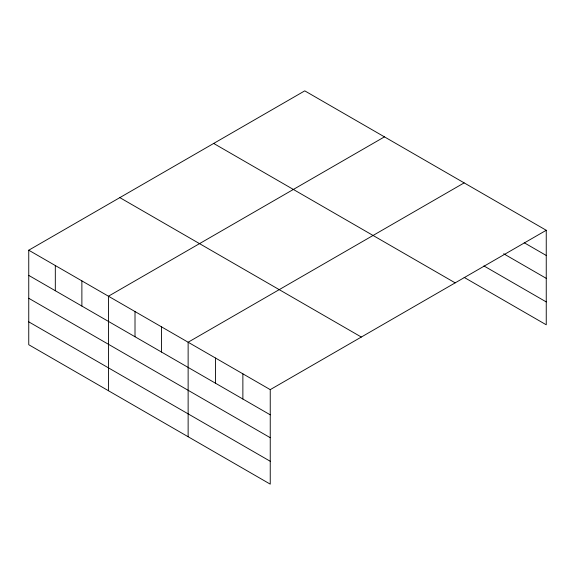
<?xml version="1.0" encoding="UTF-8"?>
<svg xmlns="http://www.w3.org/2000/svg" width="575" height="575" viewBox="0 0 575 575"><rect width="100%" height="100%" fill="white"/><g stroke="black" fill="none" stroke-linecap="round" stroke-linejoin="round"><path stroke-width="0.86" d="M546.25 230.28L304.757 90.857L28.75 250.204L28.75 344.72L270.243 484.143L270.243 389.634L546.25 230.28L546.25 324.796L464.14 277.387M384.452 136.864L108.445 296.218L108.445 390.727M464.14 182.879L188.133 342.226L188.133 436.741M524.206 242.743L546.25 255.472M503.678 253.769L546.25 278.35M483.906 265.923L546.25 301.918M213.677 143.441L455.17 282.864M119.83 197.62L361.323 337.043M28.75 250.204L270.243 389.634M28.75 275.396L270.243 414.827M28.75 298.274L270.243 437.697M28.75 321.842L270.243 461.272M242.873 373.829L242.873 399.021M215.503 358.031L215.503 383.223M161.568 326.887L161.568 352.08M135.01 311.557L135.01 336.749M81.88 280.88L81.88 306.072M55.315 265.542L55.315 290.734"/></g></svg>
